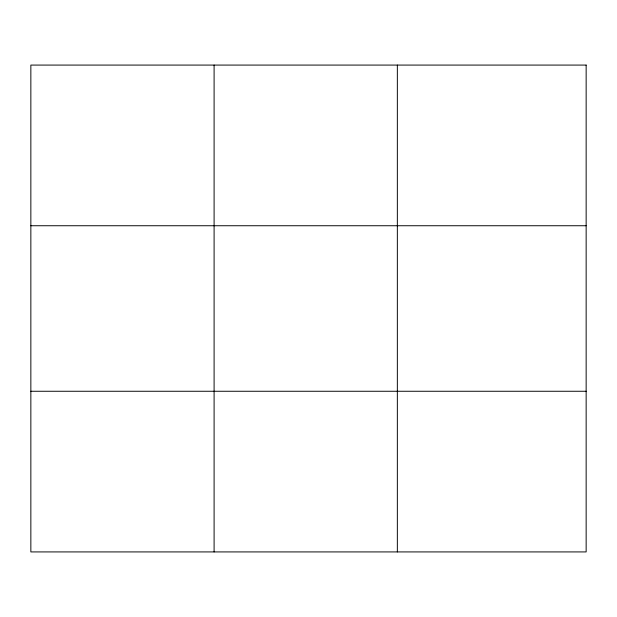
<?xml version="1.0" encoding="UTF-8"?>
<svg xmlns="http://www.w3.org/2000/svg" width="617" height="617" viewBox="0 0 617 617"><rect width="100%" height="100%" fill="white"/><g stroke="black" fill="none" stroke-linecap="round" stroke-linejoin="round"><path stroke-width="0.93" d="M214.099 551.922L214.099 65.078M397.348 551.922L397.348 65.078M30.85 225.737L586.15 225.737M30.85 391.263L586.15 391.263M586.15 65.078L586.15 551.922L30.85 551.922L30.85 65.078L586.15 65.078"/></g></svg>
